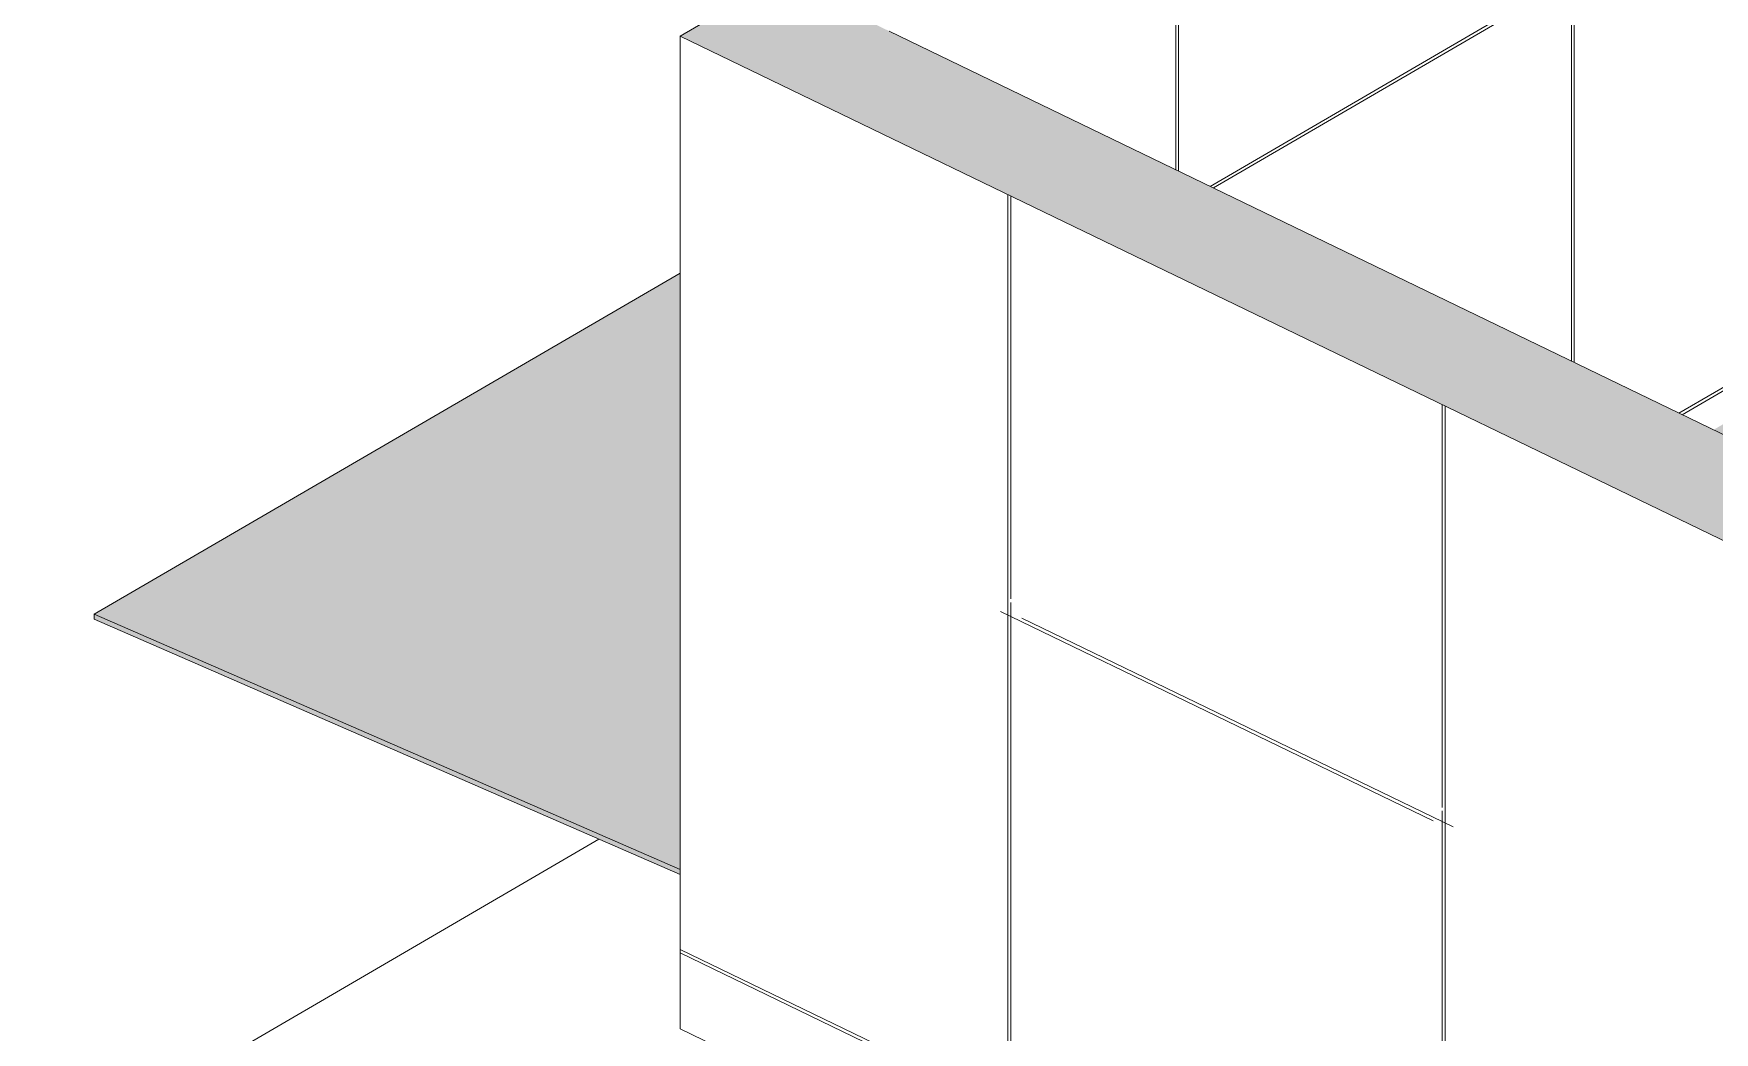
# Model space of a CAD drawing. Header units: inches. Extents: x 27328 to 120839, y -4075 to 4147.
# Drawn here: x 42325 to 42462.7, y -2047 to -1965.1 of the extents above; entities that cross this region are included whole.
import ezdxf

# ---------------------------------------------------------------- set-up
doc = ezdxf.new("R2010")
doc.units = ezdxf.units.IN
doc.header["$MEASUREMENT"] = 0
for name, color, linetype, lineweight in [('A-DETL', 90, 'Continuous', 9), ('A-ROOF', 132, 'Continuous', 9), ('A-WALL-PATT', 111, 'Continuous', 9), ('L-SITE-WALL', 31, 'Continuous', 9)]:
    doc.layers.add(name, color=color, linetype=linetype, lineweight=lineweight)

msp = doc.modelspace()

# ---------------------------------------------------------------- hatches: boundary and pattern name
at = {"layer": 'A-ROOF'}
h = msp.add_hatch(color=256, dxfattribs=at)
h.paths.add_polyline_path([(42700.17, -2112.41), (42865.93, -2015.86), (42865.93, -2008.26), (42867.09, -2007.58), (42867.09, -1985.74), (42723.34, -2069.47), (42657.93, -2037.83), (42657.93, -2035.55), (42656.45, -2034.83), (42656.46, -1999.48), (42810.24, -1909.92), (42810.96, -1910.27), (42810.96, -1880.05), (42830.84, -1868.47), (42831.19, -1867.48), (42832.12, -1866.19), (42833.48, -1865.03), (42835.22, -1864.02), (42837.28, -1863.19), (42842.75, -1861.53), (42851.47, -1856.45), (42877.36, -1868.97), (42898.51, -1856.66), (42787.58, -1808.31), (42694.5, -1862.52), (42750.79, -1889.75), (42750.7, -1944.15), (42668.62, -1991.73), (42606.6, -1961.74), (42606.6, -1913.72), (42462.66, -1997.56), (42680.02, -2102.67)], flags=0)
h.paths.add_polyline_path([(42377.95, -2033.61), (42377.95, -1984.71), (42329.92, -2012.68), (42335.79, -2015.24)], flags=0)
h.paths.add_polyline_path([(42867.1, -2007.57), (42867.13, -2007.55), (42867.1, -2007.15)], flags=0)
h.paths.add_polyline_path([(42667.67, -1990.14), (42667.7, -1989.96), (42667.31, -1989.29), (42667.21, -1989.2), (42666.02, -1988.79), (42665.92, -1989.3), (42667.57, -1990.09)], flags=0)
h.paths.add_polyline_path([(42669.85, -1990), (42671.52, -1988.99), (42671.39, -1988.66), (42671.06, -1988.68), (42669.96, -1989.52), (42669.84, -1989.97)], flags=0)
h.paths.add_polyline_path([(42609.51, -1962.01), (42609.47, -1961.61), (42609.19, -1961.41), (42608.94, -1961.74), (42609.41, -1961.97)], flags=0)
h.paths.add_polyline_path([(42748.11, -1944.42), (42748.46, -1944.04), (42748.17, -1944.11), (42748.09, -1944.39)], flags=0)
h.paths.add_polyline_path([(42969.29, -1815.43), (44833.65, -729.55), (44713.75, -677.3), (44713.75, -656.13), (44700.91, -650.53), (43598.77, -1292.47), (43536.68, -1265.4), (43356.68, -1370.25), (43418.77, -1397.31), (42822.64, -1744.51), (42964.58, -1813.16)], flags=0)
msp.add_hatch(color=256, dxfattribs=at).paths.add_polyline_path([(42377.95, -2034.01), (42377.95, -2033.61), (42329.92, -2012.68), (42329.92, -2013.08), (42334.87, -2015.24)], flags=0)
at = {"layer": 'A-WALL-PATT'}
h = msp.add_hatch(dxfattribs=at)
h.set_pattern_fill('FP_27', color=256, style=0, pattern_type=2)
h.set_pattern_definition([(90, (-85855.16, -32070.73), (64.883, 37.791), [81.364, -0.283]), (90, (-85887.38, -32089.49), (64.883, 37.791), [81.364, -0.283]), (30.218, (-85919.82, -32067.706), (-6.7e-05, -81.646416), [37.283, -37.803]), (30.218, (-85919.82, -32067.42), (-6.7e-05, -81.646416), [37.283, -37.803]), (30.218, (-85887.49, -32089.84), (-6.7e-05, -81.646416), [37.413, -37.673]), (30.218, (-85887.38, -32089.49), (-6.7e-05, -81.646416), [37.283, -37.803]), (90, (-85854.94, -32029.63), (64.883, 37.791), [40.4, -41.247]), (90, (-85887.604, -32048.66), (64.883, 37.791), [40.4, -41.247]), (90, (-85854.94, -32070.88), (64.883, 37.791), [40.964, -40.682]), (90, (-85887.604, -32089.906), (64.883, 37.791), [40.964, -40.682])])
h.paths.add_polyline_path([(42462.66, -1997.56), (42606.6, -1913.51), (42606.6, -1907.39), (42633.04, -1891.99), (42633.04, -1891.46), (42633.37, -1891.27), (42633.95, -1891.46), (42652.4, -1880.71), (42652.4, -1880.18), (42652.88, -1880.06), (42653.31, -1880.18), (42688.56, -1859.65), (42694.5, -1862.52), (42787.58, -1808.22), (42787.58, -1736.26), (42395.08, -1964.87), (42459.69, -1996.12)], flags=0)
h = msp.add_hatch(dxfattribs=at)
h.set_pattern_fill('FP_26', color=256, style=0, pattern_type=2)
h.set_pattern_definition([(90, (-85944.04, -32528.16), (71.206, -34.436), [81.364, -0.283]), (90, (-85979.4, -32511.06), (71.206, -34.436), [81.364, -0.283]), (334.191, (-86015, -32453.16), (-0.00045, -81.645956), [39.274, -39.822]), (334.191, (-86015, -32452.88), (-0.00045, -81.645956), [39.274, -39.822]), (334.191, (-85979.52, -32511.28), (-0.00045, -81.645956), [39.411, -39.684]), (334.191, (-85979.4, -32511.06), (-0.00045, -81.645956), [39.274, -39.822]), (90, (-85943.796, -32487.31), (71.206, -34.436), [40.4, -41.247]), (90, (-85979.645, -32469.976), (71.206, -34.436), [40.4, -41.247]), (90, (-85943.796, -32528.56), (71.206, -34.436), [40.964, -40.682]), (90, (-85979.645, -32511.22), (71.206, -34.436), [40.964, -40.682])])
h.paths.add_polyline_path([(42700.96, -2324.91), (42700.96, -2121.5), (42377.95, -1965.29), (42377.95, -2046.66), (42450.02, -2081.51), (42450.02, -2203.55), (42700.41, -2324.65)], flags=0)
at = {"layer": 'L-SITE-WALL'}
msp.add_hatch(color=256, dxfattribs=at).paths.add_polyline_path([(42700.96, -2121.5), (42709.13, -2116.75), (42386.12, -1960.54), (42377.95, -1965.29), (42680.02, -2111.37)], flags=0)

# ---------------------------------------------------------------- linework, layer by layer
at = {"layer": 'A-DETL'}
msp.add_line((42245.95, -2104.13), (42371.3, -2031.12), dxfattribs=at)
at = {"layer": 'A-ROOF'}
for p, q in [((42329.92, -2012.68), (42377.95, -1984.71)), ((42329.92, -2012.68), (42329.92, -2013.08)), ((42377.95, -2033.61), (42329.92, -2012.68)), ((42329.92, -2013.08), (42377.95, -2034.01))]:
    msp.add_line(p, q, dxfattribs=at)
at = {"layer": 'L-SITE-WALL'}
for p, q in [((42377.95, -1965.29), (42786.78, -1727.17)), ((42700.96, -2121.5), (42377.95, -1965.29)), ((42377.95, -1965.29), (42377.95, -2046.66)), ((42395.08, -1964.87), (42700.17, -2112.41)), ((42377.95, -2046.66), (42450.02, -2081.51))]:
    msp.add_line(p, q, dxfattribs=at)

doc.saveas('drawing.dxf')
